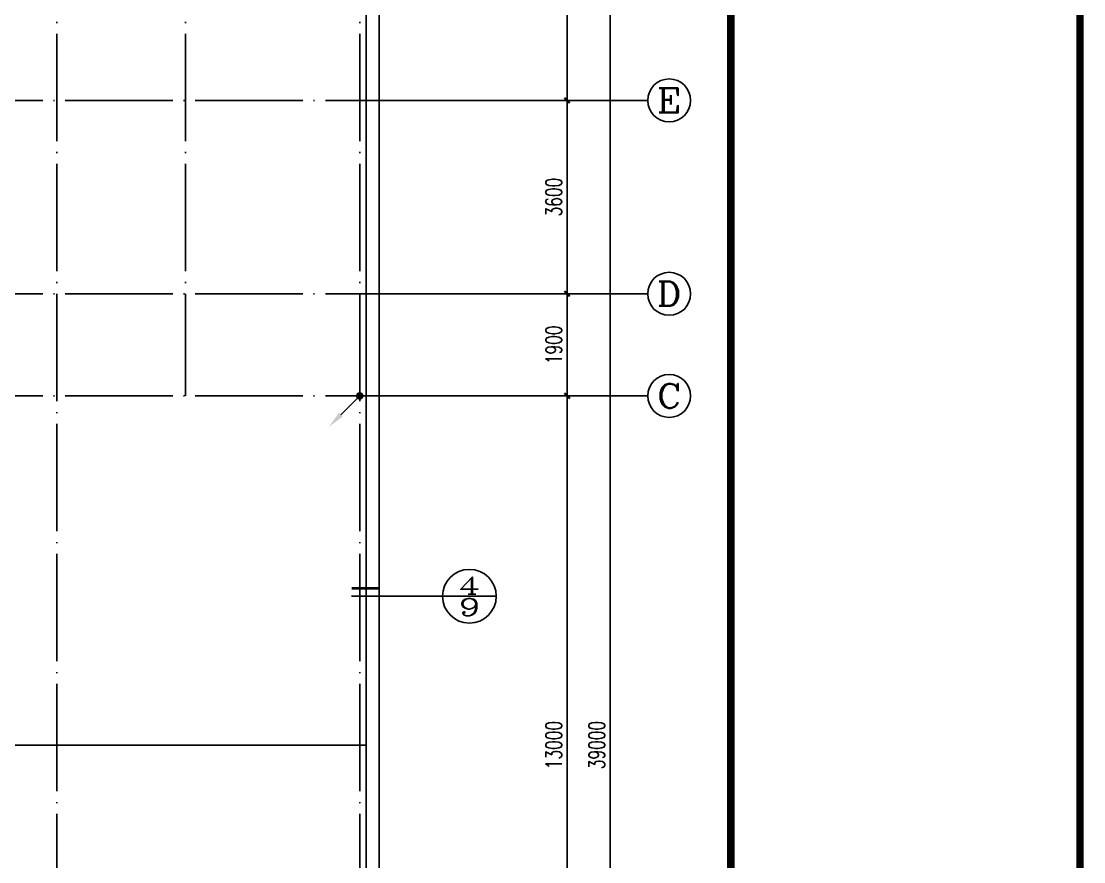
# Model space of a CAD drawing. Extents: x -55118 to 386282, y -631686 to -470886.
# Drawn here: x 260476 to 280252, y -603575 to -587930 of the extents above; entities that cross this region are included whole.
import ezdxf
from ezdxf.enums import TextEntityAlignment as Align

# ---------------------------------------------------------------- set-up
doc = ezdxf.new("R2010")
doc.units = 0
doc.header["$LTSCALE"] = 1000
doc.header["$MEASUREMENT"] = 0
doc.linetypes.add('DOTE', pattern=[2.42, 2, -0.2, 0.02, -0.2])
doc.layers.get('0').update_dxf_attribs({"linetype": 'CONTINUOUS'})
doc.layers.get('Defpoints').update_dxf_attribs({"linetype": 'CONTINUOUS'})
for name, color, linetype in [('AXIS', 3, 'CONTINUOUS'), ('AXIS_TEXT', 7, 'CONTINUOUS'), ('DIM_IDEN', 3, 'CONTINUOUS'), ('DOTE', 253, 'DOTE'), ('LWIRE', 4, 'CONTINUOUS'), ('WALL', 6, 'CONTINUOUS'), ('图框', 4, 'CONTINUOUS'), ('屋顶平面线', 53, 'CONTINUOUS')]:
    doc.layers.add(name, color=color, linetype=linetype)
doc.styles.add('_TCH_AXIS', font='COMPLEX', dxfattribs={"bigfont": 'GBCBIG'})
doc.styles.add('_TCH_DIM_T3', font='SIMPLEX', dxfattribs={"width": 0.705882, "bigfont": 'GBCBIG'})
doc.styles.add('_TCH_LABEL', font='COMPLEX', dxfattribs={"bigfont": 'GBCBIG'})
doc.styles.add('COMPLEX', font='COMPLEX')
doc.styles.get("Standard").update_dxf_attribs({"font": 'GBENOR', "bigfont": 'GBCBIG'})
doc.dimstyles.new('_TCH_ARCH&&100', dxfattribs={"dimtxt": 297.5, "dimasz": 100, "dimexe": 250, "dimexo": 300, "dimgap": 100, "dimtad": 1, "dimdec": 0, "dimzin": 0, "dimdsep": 46, "dimtxsty": '_TCH_DIM_T3', "dimblk": 'ARCHTICK', "dimcen": 0.09, "dimclrt": 7, "dimazin": 2, "dimtfac": 1, "dimtdec": 0, "dimtix": 1, "dimtmove": 2, "dimatfit": 3, "dimfxl": 0, "dimtolj": 1, "dimtzin": 0, "dimarcsym": 0})

# ---------------------------------------------------------------- blocks, each defined once
blk = doc.blocks.new('$TelecSys$00000080')
for p, q in [((-0.7, -0.7), (0, 0)), ((0.104, 0.104), (0.104, 0.104)), ((-0.104, -0.104), (-0.104, -0.104))]:
    blk.add_line(p, q)
at = {"const_width": 0.142}
blk.add_lwpolyline([(0.071, 0, 1), (-0.071, 0, 1)], format="xyb", close=True, dxfattribs=at)
blk.add_solid([(-0.63, -0.77), (-0.77, -0.63), (-1.15, -1.15)])
at = {"width": 0.8, "flags": 9}
blk.add_attdef('A', (0, 0), '', height=0.00002, rotation=180, dxfattribs=at)
blk = doc.blocks.new('_ArchTick')
at = {"color": 0, "linetype": 'ByBlock', "const_width": 0.4}
blk.add_lwpolyline([(-0.5, -0.5), (0.5, 0.5)], dxfattribs=at)
blk = doc.blocks.new('*D175')
at = {"layer": 'AXIS', "color": 0, "lineweight": -2}
for p, q in [((268436, -594903), (270886, -594903)), ((270636, -607903), (270636, -594903)), ((268436, -607903), (270886, -607903))]:
    blk.add_line(p, q, dxfattribs=at)
at = {"layer": 'Defpoints', "color": 0}
for p in [(268136, -594903), (270636, -594903), (268136, -607903)]:
    blk.add_point(p, dxfattribs=at)
at = {"layer": 'AXIS', "color": 0, "lineweight": -2, "xscale": 100, "yscale": 100, "zscale": 100}
for p, rotation in [((270636, -594903), 90), ((270636, -607903), 270)]:
    blk.add_blockref('_ArchTick', p, dxfattribs=dict(at, rotation=rotation))
at = {"layer": 'AXIS', "color": 7, "insert": (270387, -601403), "char_height": 297.5, "attachment_point": 5, "rotation": 90, "style": '_TCH_DIM_T3'}
blk.add_mtext('\\A1;13000', dxfattribs=at)
blk = doc.blocks.new('*D176')
at = {"layer": 'AXIS', "color": 0, "lineweight": -2}
for p, q in [((268436, -593003), (270886, -593003)), ((270636, -594903), (270636, -593003)), ((268436, -594903), (270886, -594903))]:
    blk.add_line(p, q, dxfattribs=at)
at = {"layer": 'Defpoints', "color": 0}
for p in [(268136, -593003), (270636, -593003), (268136, -594903)]:
    blk.add_point(p, dxfattribs=at)
at = {"layer": 'AXIS', "color": 0, "lineweight": -2, "xscale": 100, "yscale": 100, "zscale": 100}
for p, rotation in [((270636, -593003), 90), ((270636, -594903), 270)]:
    blk.add_blockref('_ArchTick', p, dxfattribs=dict(at, rotation=rotation))
at = {"layer": 'AXIS', "color": 7, "insert": (270387, -593953), "char_height": 297.5, "attachment_point": 5, "rotation": 90, "style": '_TCH_DIM_T3'}
blk.add_mtext('\\A1;1900', dxfattribs=at)
blk = doc.blocks.new('*D177')
at = {"layer": 'AXIS', "color": 0, "lineweight": -2}
for p, q in [((268436, -589403), (270886, -589403)), ((270636, -593003), (270636, -589403)), ((268436, -593003), (270886, -593003))]:
    blk.add_line(p, q, dxfattribs=at)
at = {"layer": 'Defpoints', "color": 0}
for p in [(268136, -589403), (270636, -589403), (268136, -593003)]:
    blk.add_point(p, dxfattribs=at)
at = {"layer": 'AXIS', "color": 0, "lineweight": -2, "xscale": 100, "yscale": 100, "zscale": 100}
for p, rotation in [((270636, -589403), 90), ((270636, -593003), 270)]:
    blk.add_blockref('_ArchTick', p, dxfattribs=dict(at, rotation=rotation))
at = {"layer": 'AXIS', "color": 7, "insert": (270387, -591203), "char_height": 297.5, "attachment_point": 5, "rotation": 90, "style": '_TCH_DIM_T3'}
blk.add_mtext('\\A1;3600', dxfattribs=at)
blk = doc.blocks.new('*D178')
at = {"layer": 'AXIS', "color": 0, "lineweight": -2}
for p, q in [((268436, -582263), (270886, -582263)), ((270636, -589403), (270636, -582263)), ((268436, -589403), (270886, -589403))]:
    blk.add_line(p, q, dxfattribs=at)
at = {"layer": 'Defpoints', "color": 0}
for p in [(268136, -582263), (270636, -582263), (268136, -589403)]:
    blk.add_point(p, dxfattribs=at)
at = {"layer": 'AXIS', "color": 0, "lineweight": -2, "xscale": 100, "yscale": 100, "zscale": 100}
for p, rotation in [((270636, -582263), 90), ((270636, -589403), 270)]:
    blk.add_blockref('_ArchTick', p, dxfattribs=dict(at, rotation=rotation))
at = {"layer": 'AXIS', "color": 7, "insert": (270387, -585833), "char_height": 297.5, "attachment_point": 5, "rotation": 90, "style": '_TCH_DIM_T3'}
blk.add_mtext('\\A1;7140', dxfattribs=at)
blk = doc.blocks.new('*D180')
at = {"layer": 'AXIS', "color": 0, "lineweight": -2}
for p, q in [((268436, -581903), (271686, -581903)), ((271436, -620903), (271436, -581903)), ((268436, -620903), (271686, -620903))]:
    blk.add_line(p, q, dxfattribs=at)
at = {"layer": 'Defpoints', "color": 0}
for p in [(268136, -581903), (271436, -581903), (268136, -620903)]:
    blk.add_point(p, dxfattribs=at)
at = {"layer": 'AXIS', "color": 0, "lineweight": -2, "xscale": 100, "yscale": 100, "zscale": 100}
for p, rotation in [((271436, -581903), 90), ((271436, -620903), 270)]:
    blk.add_blockref('_ArchTick', p, dxfattribs=dict(at, rotation=rotation))
at = {"layer": 'AXIS', "color": 7, "insert": (271187, -601403), "char_height": 297.5, "attachment_point": 5, "rotation": 90, "style": '_TCH_DIM_T3'}
blk.add_mtext('\\A1;39000', dxfattribs=at)
blk = doc.blocks.new('_AXISO')
blk.add_circle((0, 0), 0.5)
at = {"layer": 'AXIS_TEXT', "style": 'COMPLEX', "width": 1.041667}
blk.add_attdef('A', text='', height=0.56, dxfattribs=at).set_placement((-0.25, -0.28), (0.25, -0.28), align=Align.FIT)
blk = doc.blocks.new('jhyfty')
at = {"layer": '图框', "const_width": 140}
for points in [[(674251, 164110), (775851, 164110), (775851, 106710), (674251, 106710)], [(775851, 164110), (769351, 164110), (769351, 106710), (775851, 106710)]]:
    blk.add_lwpolyline(points, close=True, dxfattribs=at)

msp = doc.modelspace()

# ---------------------------------------------------------------- linework, layer by layer
at = {"layer": 'AXIS'}
for p, q in [((268135.7, -589403.4), (272135.7, -589403.4)), ((268135.7, -593003.4), (272135.7, -593003.4)), ((268135.7, -594903.4), (272135.7, -594903.4))]:
    msp.add_line(p, q, dxfattribs=at)
at = {"layer": 'DIM_IDEN'}
for p, q in [((266623.2, -598633.2), (267758.9, -598633.2)), ((267758.9, -598633.2), (268316.4, -598633.2)), ((269316.4, -598633.2), (268316.4, -598633.2))]:
    msp.add_line(p, q, dxfattribs=at)
at = {"layer": 'DIM_IDEN', "const_width": 50}
msp.add_lwpolyline([(266623.2, -598483.2), (267123.2, -598483.2)], dxfattribs=at)
at = {"layer": 'DIM_IDEN'}
msp.add_circle((268816.4, -598633.2), 500, dxfattribs=at)
at = {"layer": 'DOTE', "linetype": 'DOTE'}
for p, q in [((261135.7, -580903.4), (261135.7, -621903.4)), ((263535.7, -580903.4), (263535.7, -594903.4)), ((266775.7, -580903.4), (266775.7, -621903.4)), ((267135.7, -580903.4), (267135.7, -621903.4)), ((268135.7, -589403.4), (188135.7, -589403.4)), ((268135.7, -593003.4), (188135.7, -593003.4)), ((268135.7, -594903.4), (188135.7, -594903.4))]:
    msp.add_line(p, q, dxfattribs=at)
at = {"layer": '屋顶平面线'}
for p, q in [((267135.7, -620903.4), (267135.7, -581903.4)), ((266895.7, -620663.4), (266895.7, -582143.4)), ((266895.7, -601403.4), (189375.7, -601403.4))]:
    msp.add_line(p, q, dxfattribs=at)

# ---------------------------------------------------------------- block references
at = {"layer": 'AXIS'}
ref = msp.add_blockref('_AXISO', (272535.7, -589403.4), dxfattribs=dict(at, xscale=800, yscale=800, zscale=800))
ref.add_attrib('A', 'E', dxfattribs={"layer": 'AXIS_TEXT', "height": 452.5, "style": '_TCH_AXIS', "width": 1.3125}).set_placement((272309.4, -589629.7), (272761.9, -589629.7), align=Align.FIT)
ref = msp.add_blockref('_AXISO', (272535.7, -593003.4), dxfattribs=dict(at, xscale=800, yscale=800, zscale=800))
ref.add_attrib('A', 'D', dxfattribs={"layer": 'AXIS_TEXT', "height": 452.5, "style": '_TCH_AXIS', "width": 1.235294}).set_placement((272309.4, -593229.7), (272761.9, -593229.7), align=Align.FIT)
ref = msp.add_blockref('_AXISO', (272535.7, -594903.4), dxfattribs=dict(at, xscale=800, yscale=800, zscale=800))
ref.add_attrib('A', 'C', dxfattribs={"layer": 'AXIS_TEXT', "height": 452.5, "style": '_TCH_AXIS', "width": 1.4}).set_placement((272309.4, -595129.7), (272761.9, -595129.7), align=Align.FIT)
at = {"layer": 'LWIRE', "xscale": 500, "yscale": 500, "zscale": 500}
msp.add_blockref('$TelecSys$00000080', (266775.7, -594903.4), dxfattribs=at)
at = {"layer": 'WALL'}
msp.add_blockref('jhyfty', (-495668.5, -737395.5), dxfattribs=at)

# ---------------------------------------------------------------- texts
at = {"layer": 'DIM_IDEN', "color": 7, "style": '_TCH_LABEL'}
for s, width, p, p2 in [('4', 1.640625, (268615.2, -598593), (269017.7, -598593)), ('9', 1.875, (268615.2, -598995.5), (269017.7, -598995.5))]:
    msp.add_text(s, height=322, dxfattribs=dict(at, width=width)).set_placement(p, p2, align=Align.FIT)

# ---------------------------------------------------------------- dimensions: what is measured, and where the dimension line sits
at = {"layer": 'AXIS'}
for p1, p2, distance, text, picture, middle in [((268135.7, -620903.4), (268135.7, -581903.4), -3300, '39000', '*D180', (271186.9, -601403.4)), ((268135.7, -589403.4), (268135.7, -582263.4), -2500, '7140', '*D178', (270386.9, -585833.4)), ((268135.7, -593003.4), (268135.7, -589403.4), -2500, '3600', '*D177', (270386.9, -591203.4)), ((268135.7, -594903.4), (268135.7, -593003.4), -2500, '1900', '*D176', (270386.9, -593953.4)), ((268135.7, -607903.4), (268135.7, -594903.4), -2500, '13000', '*D175', (270386.9, -601403.4))]:
    dim = msp.add_aligned_dim(p1=p1, p2=p2, distance=distance, text=text, dimstyle='_TCH_ARCH&&100', dxfattribs=at)
    dim.commit()
    dim.dimension.update_dxf_attribs({"geometry": picture, "text_midpoint": middle})

doc.saveas('drawing.dxf')
